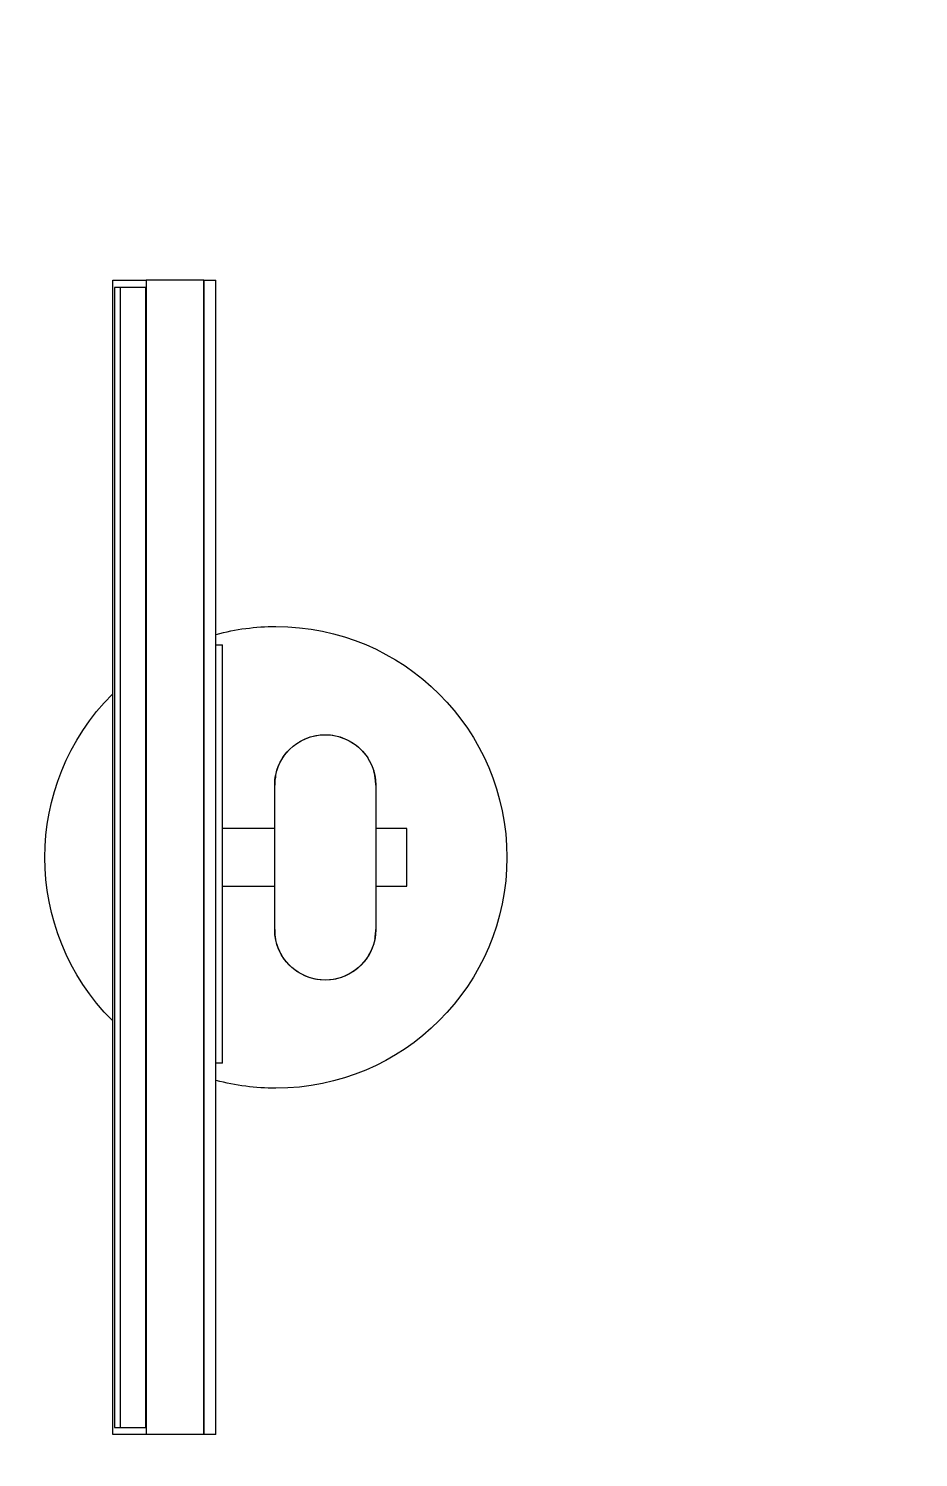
# Model space of a CAD drawing. Header units: metres. Extents: x -22 to 564, y 0 to 143.
# Drawn here: x 32.7271 to 33.0353, y 35.4186 to 35.9137 of the extents above; entities that cross this region are included whole.
import ezdxf
from ezdxf.xclip import XClip

# ---------------------------------------------------------------- set-up
doc = ezdxf.new("R2010")
doc.units = ezdxf.units.M
doc.header["$XCLIPFRAME"] = 2
doc.layers.add('XREF  PB CONJ$0$PARQUE', color=251, linetype='Continuous')
doc.layers.add('XREF PB NEURO-ONCOLOGIA$0$MOBILIARIO', color=161, linetype='Continuous')

# ---------------------------------------------------------------- blocks, each defined once
blk = doc.blocks.new('XREF PB NEURO-ONCOLOGIA$0$XREF PB NEURO-ONCOLOGIA$0$ELK_SPC_ControlRoomMonitors - MOSAIQ Monitor-5377198-General Arrangement')
for p, q in [((-10, 80.79), (10, 80.79)), ((-10, 70), (-10, 80.79)), ((10, 80.79), (10, 70)), ((25, 70), (-25, 70)), ((-25, 35), (25, 35)), ((-10, 16.96), (-10, 35)), ((10, 35), (10, 16.96)), ((-71.32, 16.96), (73.68, 16.96)), ((-71.32, 16.96), (-71.32, 14.64)), ((73.68, 14.64), (73.68, 16.96)), ((-200, 14.64), (200, 14.64)), ((-200, 14.64), (-200, 10.46)), ((200, 10.46), (-200, 10.46)), ((-200, 10.46), (200, 10.46)), ((-200, 10.46), (-200, -9.53)), ((200, 10.46), (200, 14.64)), ((200, 10.46), (200, -9.53)), ((200, -9.53), (-200, -9.53)), ((-200, -9.53), (-200, -21.05)), ((-197.5, -20.52), (-197.5, -9.62)), ((-197.5, -9.62), (197.5, -9.62)), ((197.5, -9.62), (197.5, -20.52)), ((200, -21.05), (200, -9.53)), ((-197.5, -18.41), (197.5, -18.41)), ((-200, -21.05), (200, -21.05)), ((197.5, -20.52), (-197.5, -20.52))]:
    blk.add_line(p, q)
for centre, radius, start, end in [((0, 35.41), 80, 360, 180), ((-25, 52.5), 17.5, 90, 270), ((25, 52.5), 17.5, 270, 90), ((-25, 52.5), 17.5, 106.4299, 253.5701), ((25, 52.5), 17.5, 330, 73.5679), ((25, 52.5), 17.5, 286.4299, 315), ((0, 35.41), 80, 180, 195), ((0, 35.41), 80, 345, 360), ((0, 35.41), 80, 225, 315)]:
    blk.add_arc(centre, radius, start, end)
for points in [[(-25, 70), (-26.37, 70), (-27.51, 69.84), (-28.36, 69.68)], [(-25, 35), (-26.37, 35), (-27.51, 35.16), (-28.35, 35.32)], [(25, 35), (26.37, 35), (27.51, 35.16), (28.36, 35.32)]]:
    blk.add_open_spline(points, degree=3)
for points, knots in [([(-28.35, 69.68), (-28.03, 69.74), (-27.07, 69.9), (-25.85, 70), (-25, 70)], [0.7777778, 0.7777778, 0.7777778, 0.7777778, 0.8611111, 1, 1, 1, 1]), ([(25, 70), (26.37, 70), (28.08, 69.76), (29.48, 69.42), (30.07, 69.25), (29.99, 69.28), (29.06, 69.54), (27.37, 69.88), (25.85, 70), (25, 70)], [0, 0, 0, 0, 0.222222, 0.333333, 0.444444, 0.583333, 0.722222, 0.861111, 1, 1, 1, 1]), ([(-28.35, 35.32), (-28.03, 35.26), (-27.07, 35.1), (-25.85, 35), (-25, 35)], [0.7777778, 0.7777778, 0.7777778, 0.7777778, 0.8611111, 1, 1, 1, 1]), ([(28.35, 35.32), (28.03, 35.26), (27.07, 35.1), (25.85, 35), (25, 35)], [0.7777778, 0.7777778, 0.7777778, 0.7777778, 0.8611111, 1, 1, 1, 1])]:
    blk.add_open_spline(points, degree=3, knots=knots)
blk = doc.blocks.new('XREF PB NEURO-ONCOLOGIA')
at = {"layer": 'XREF PB NEURO-ONCOLOGIA$0$MOBILIARIO', "xscale": -0.0009999999999940395, "yscale": 0.0009999999999940395, "zscale": 0.0009999999999940395, "rotation": 180}
blk.add_blockref('XREF PB NEURO-ONCOLOGIA$0$XREF PB NEURO-ONCOLOGIA$0$ELK_SPC_ControlRoomMonitors - MOSAIQ Monitor-5377198-General Arrangement', (2.15315, 12.72368, 0), dxfattribs=at)
blk = doc.blocks.new('XREF  PB CONJ')
at = {"layer": 'XREF  PB CONJ$0$PARQUE', "true_color": 0x136734}
h = blk.add_hatch(dxfattribs=at)
h.set_pattern_fill('CROSS', color=116, scale=0.02, angle=90)
edge = h.paths.add_edge_path()
edge.add_line((3.58827, 104.60563), (1.69357, 104.36841))
edge.add_line((1.69357, 104.36841), (2.47841, 17.60831))
edge.add_line((2.47841, 17.60831), (97.731, 17.93364))
edge.add_arc((97.72474, 19.237), 1.30337, 270.27519, 363.10058)
edge.add_line((99.0262, 19.3075), (96.47621, 19.30776))
edge.add_line((96.47621, 19.30776), (96.60198, 20.22399))
edge.add_line((96.60198, 20.22399), (62.41283, 20.22399))
edge.add_arc((58.63294, 24.65353), 5.82309, 229.524665, 310.475335, ccw=False)
edge.add_line((54.85305, 20.22399), (26.25265, 20.21884))
edge.add_line((26.25265, 20.21884), (4.28368, 20.03042))
edge.add_line((4.28368, 20.03042), (4.05501, 46.6913))
edge.add_line((4.05501, 46.6913), (2.38805, 46.6912))
edge.add_line((2.38805, 46.6912), (2.38806, 54.8033))
edge.add_line((2.38806, 54.8033), (3.98543, 54.80339))
edge.add_line((3.98543, 54.80339), (3.74643, 82.66789))
edge.add_line((3.74643, 82.66789), (3.61847, 95.25564))
edge.add_line((3.61847, 95.25564), (3.58827, 104.60563))

msp = doc.modelspace()

# ---------------------------------------------------------------- block references
at = {"rotation": 90}
msp.add_blockref('XREF PB NEURO-ONCOLOGIA', (45.50103, 33.47338), dxfattribs=at)

# ---------------------------------------------------------------- next in the draw order: block references
ref = msp.add_blockref('XREF  PB CONJ', (67.8976, 28.71, 0), dxfattribs=dict(rotation=89.50849308405942))
XClip(ref).set_block_clipping_path([(-2.936402334, 82.9334608569), (21.1250270707, 82.9334608569), (21.1250270707, 49.0397586863), (26.6296707885, 49.0397586863), (26.6284018429, 17.4712422498), (-2.8531787476, 17.4341989701)])

doc.saveas('drawing.dxf')
